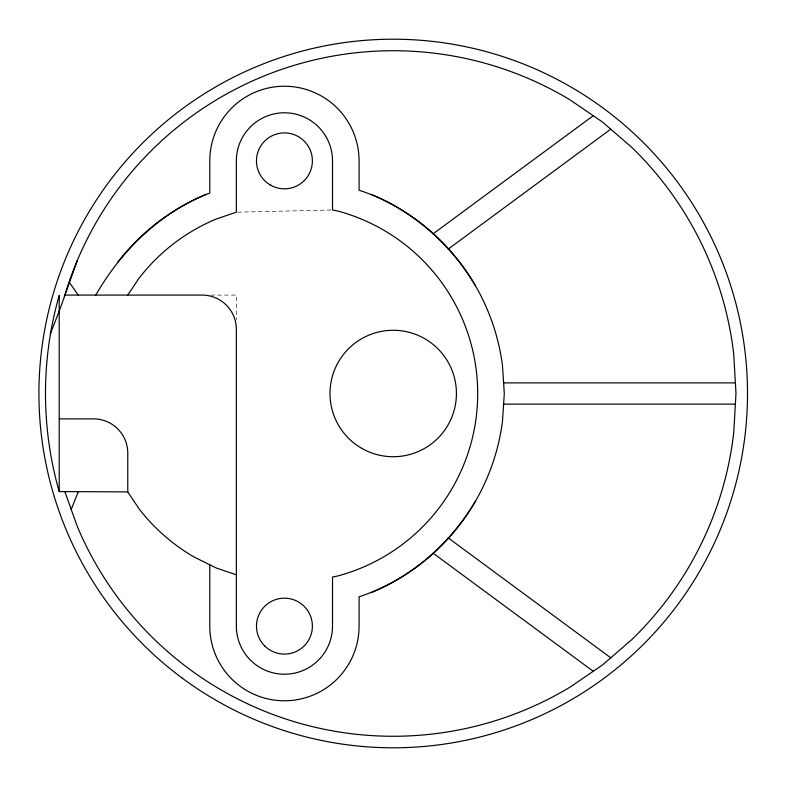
<?xml version="1.0" encoding="UTF-8"?>
<svg xmlns="http://www.w3.org/2000/svg" width="787" height="787" viewBox="0 0 787 787"><rect width="100%" height="100%" fill="white"/><g stroke="black" fill="none" stroke-linecap="round" stroke-linejoin="round"><path stroke-width="0.59" stroke-dasharray="3.94 2.95" d="M237.566 212.165L331.297 210.011M210.729 295.086L236.356 295.086L236.356 319.62"/><path stroke-width="1.18" d="M59.212 491.57L59.212 295.43C40.914 359.226 40.914 427.774 59.212 491.57L127.769 491.914L138.856 508.52A188.929 188.929 0 0 0 194.281 557.117L216.445 568.057L236.356 574.805M77.47 260.074L59.232 311.121L50.211 334.141M71.214 509.425L78.228 491.914M95.817 295.086C120.972 250.964 158.944 213.838 206.263 194.35L209.785 193.159L209.785 160.873A74.647 74.647 0 0 1 284.432 86.226A74.647 74.647 0 0 1 359.079 160.873L359.079 190.228C407.941 206.224 449.367 241.668 475.427 285.72M127.769 295.086L138.856 278.48A188.929 188.929 0 0 1 216.445 218.943L236.356 212.195L236.356 160.873A48.076 48.076 0 0 1 284.432 112.787A48.076 48.076 0 0 1 332.517 160.873L332.517 209.981L337.653 211.005A188.929 188.929 0 0 1 337.653 575.995L332.517 577.019L332.517 626.127A48.076 48.076 0 0 1 284.432 674.213A48.076 48.076 0 0 1 236.356 626.127L236.356 329.31A34.234 34.234 0 0 0 202.121 295.086L64.957 295.086M475.427 501.28C449.367 545.332 407.941 580.776 359.079 596.772L359.079 626.127A74.647 74.647 0 0 1 284.432 700.774A74.647 74.647 0 0 1 209.785 626.127L209.785 564.771M432.988 233.906L593.241 115.709M448.197 249.095L610.761 129.186M503.611 382.875L735.383 382.875M503.611 404.125L735.383 404.125M59.31 418.871L93.535 418.871A34.234 34.234 0 0 1 127.769 453.096L127.769 491.914M448.197 537.905L610.761 657.814M432.988 553.094L593.241 671.291M69.433 282.572L78.238 295.086M64.947 491.914L77.47 526.926A342.778 342.778 0 0 0 570.221 687.031L602.527 664.946L632.109 639.319A342.778 342.778 0 0 0 733.75 432.575L735.983 393.5L733.75 354.425A342.778 342.778 0 0 0 632.109 147.681L602.527 122.054L570.221 99.969A342.778 342.778 0 0 0 64.367 296.768M371.238 592.65A215.549 215.549 0 0 0 502.46 421.635L504.3 393.5L502.46 365.365A215.549 215.549 0 0 0 371.238 194.35M117.735 262.278A215.549 215.549 0 0 1 206.263 194.35M361.597 448.256A63.226 63.226 0 0 0 456.43 393.5A63.226 63.226 0 0 0 361.597 338.744A63.226 63.226 0 0 0 361.597 448.256M264.668 645.901A27.958 27.958 0 0 0 311.436 633.368A27.958 27.958 0 0 0 277.201 599.123A27.958 27.958 0 0 0 264.668 645.901M270.453 185.083A27.958 27.958 0 0 0 312.39 160.873A27.958 27.958 0 0 0 270.453 136.653A27.958 27.958 0 0 0 270.453 185.083M182.24 678.138A354.298 354.298 0 0 0 745.2 433.883A354.298 354.298 0 0 0 252.194 68.479A354.298 354.298 0 0 0 182.24 678.138"/></g></svg>
